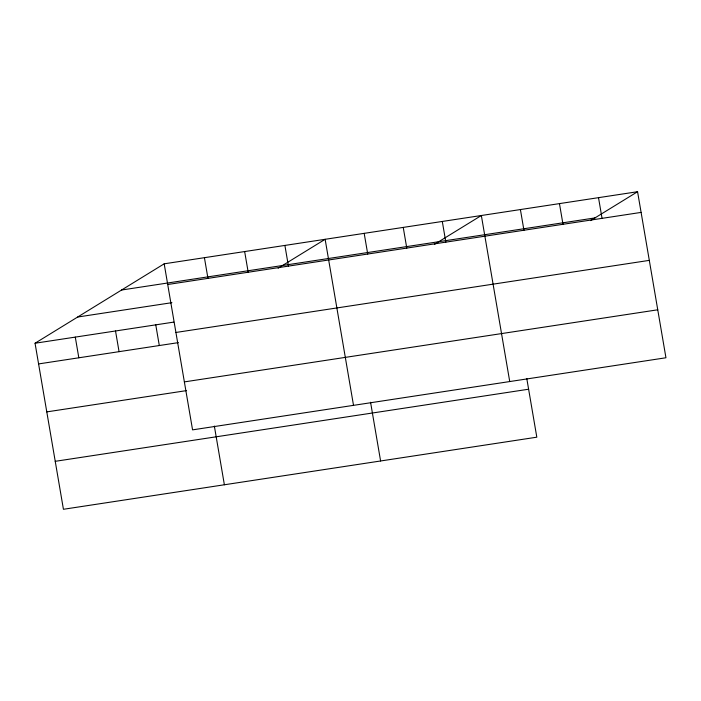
<?xml version="1.0" encoding="UTF-8"?>
<svg xmlns="http://www.w3.org/2000/svg" width="701" height="701" viewBox="0 0 701 701"><rect width="100%" height="100%" fill="white"/><g stroke="black" fill="none" stroke-linecap="round" stroke-linejoin="round"><path stroke-width="1.05" d="M526.775 378.47L536.817 437.187L63.432 509.285L35.05 343.236L164.183 263.813L637.568 191.715L665.95 357.764L192.565 429.862L164.183 263.813M278.131 268.211L325.133 239.295L353.514 405.353M434.348 244.412L481.35 215.505L509.732 381.554M590.557 220.622L637.568 191.715M121.571 290.021L594.947 217.923M167.723 284.501L641.1 212.403M77.662 317.027L171.903 302.674M35.05 343.236L173.76 322.11M175.916 332.467L649.301 260.369M38.59 363.924L178.361 342.631M184.372 381.896L657.748 309.798M46.783 411.89L186.554 390.606M55.23 461.319L528.615 389.221M598.514 197.664L602.045 218.344M559.459 203.605L562.991 224.294M520.405 209.555L523.936 230.243M442.296 221.455L445.836 242.143M403.241 227.404L406.782 248.093M364.187 233.354L367.727 254.034M370.566 402.269L380.599 460.978M284.895 245.429L288.435 266.117M244.658 251.554L248.198 272.242M204.42 257.688L207.96 278.367M214.348 426.059L224.381 484.777M155.762 324.852L159.302 345.532M115.525 330.977L119.065 351.665M75.287 337.102L78.827 357.79"/></g></svg>
